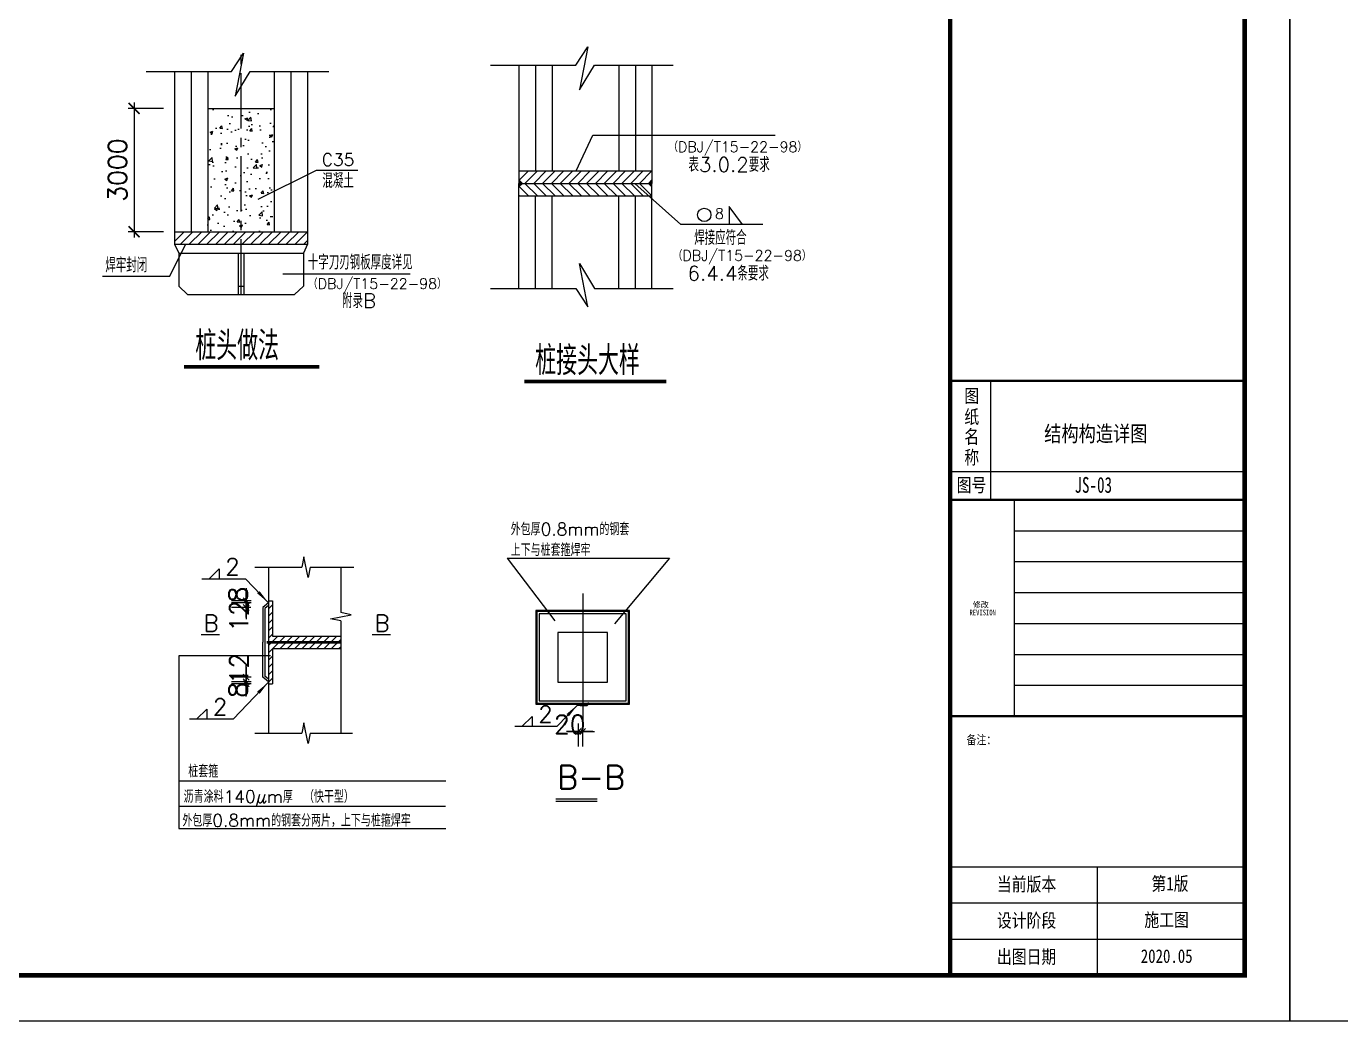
# Model space of a CAD drawing. Header units: millimetres. Extents: x -807114 to 558292, y -468455 to -61603.
# Drawn here: x -270134 to -252327, y -254641 to -241164 of the extents above; entities that cross this region are included whole.
import ezdxf
from ezdxf.enums import TextEntityAlignment as Align

# ---------------------------------------------------------------- set-up
doc = ezdxf.new("R2010")
doc.units = ezdxf.units.MM
doc.header["$LTSCALE"] = 1000
doc.linetypes.add('CENTER2', pattern=[1.125, 0.75, -0.125, 0.125, -0.125])
for name, color, linetype in [('D0', 11, 'Continuous'), ('DT', 30, 'Continuous'), ('LAYER1', 7, 'Continuous'), ('LAYER3', 7, 'Continuous'), ('LAYER4', 3, 'CENTER2'), ('LAYER5', 7, 'Continuous'), ('PUB_TEXT', 3, 'Continuous'), ('PUB_TITLE', 4, 'Continuous'), ('R2', 6, 'Continuous'), ('REIN', 1, 'Continuous'), ('S0', 3, 'Continuous'), ('建-文字', 7, 'Continuous')]:
    doc.layers.add(name, color=color, linetype=linetype)
doc.styles.add('LL', font='tssdeng.shx', dxfattribs={"width": 0.7, "height": 5, "bigfont": 'tssdchn.shx'})
doc.styles.add('style2', font='', dxfattribs={"width": 0.8, "height": 250})
doc.styles.add('uni-黑体', font='simhei.ttf')
doc.styles.add('ZDBOX', font='simsun.ttc', dxfattribs={"width": 0.7})
doc.styles.add('宋体', font='simsun.ttc', dxfattribs={"width": 0.8})
doc.styles.add('说明', font='txt.shx', dxfattribs={"bigfont": 'gbcbig.shx'})
doc.styles.get('style2').set_extended_font_data('SimSun')
doc.dimstyles.new('1', dxfattribs={"dimtxt": 250, "dimasz": 150, "dimexe": 80, "dimexo": 150, "dimgap": 100, "dimtad": 1, "dimdec": 0, "dimzin": 0, "dimdsep": 46, "dimtxsty": 'style2', "dimblk1": 'ARCHTICK', "dimblk2": 'ARCHTICK', "dimsah": 1, "dimcen": 0.09, "dimdle": 80, "dimclrd": 256, "dimclre": 256, "dimclrt": 256, "dimadec": 0, "dimazin": 0, "dimtfac": 1, "dimtdec": 0, "dimtmove": 0, "dimatfit": 3, "dimldrblk": 'ARCHTICK', "dimfxl": 1, "dimtolj": 1, "dimtzin": 0, "dimarcsym": 0})
doc.dimstyles.new('LL', dxfattribs={"dimscale": 0, "dimtxt": 150, "dimasz": 35, "dimexe": 100, "dimexo": 0, "dimgap": 35, "dimtad": 1, "dimdec": 0, "dimzin": 0, "dimdsep": 46, "dimtxsty": 'LL', "dimblk1": 'ARCHTICK', "dimblk2": 'ARCHTICK', "dimsah": 1, "dimcen": 100, "dimdle": 100, "dimclrd": 30, "dimclre": 140, "dimclrt": 140, "dimadec": 0, "dimazin": 0, "dimtfac": 1, "dimtdec": 0, "dimtix": 1, "dimtmove": 2, "dimatfit": 3, "dimldrblk": 'ARCHTICK', "dimfxl": 1, "dimtolj": 1, "dimtzin": 0, "dimarcsym": 0})
pattern_1 = [(50, (-289456.2, -248544.4), (403.961, -35.342), [42.24, -464.64]), (355, (-289456.2, -248544.4), (-78.145, 423.6346), [33.792, -371.712]), (100.4514, (-289422.55, -248547.33), (325.8165, 388.2924), [35.8985, -394.883]), (46.1842, (-289456.2, -248431.74), (601.07, -93.22), [63.36, -696.96]), (96.6356, (-289406.1, -248439.5), (526.402, 548.623), [53.848, -592.325]), (351.1842, (-289456.2, -248431.74), (526.402, 548.624), [50.688, -557.568]), (21, (-289399.9, -248459.9), (336.178, -226.755), [42.24, -464.64]), (326, (-289399.9, -248459.9), (137.035, 408.4045), [33.792, -371.712]), (71.4514, (-289371.88, -248478.8), (473.2134, 181.649), [35.8985, -394.883]), (37.5, (-289456.21, -248544.38), (6.8484, 187.4858), [0, -367.2064, 0, -377.344, 0, -373.12]), (7.5, (-289456.21, -248544.38), (148.1608, 222.1327), [0, -215.1424, 0, -358.7584, 0, -142.208]), (327.5, (-289581.8, -248544.38), (300.6488, -12.7029), [0, -140.8, 0, -439.296, 0, -582.912]), (317.5, (-289638.13, -248544.38), (328.4505, 56.379), [0, -183.04, 0, -291.7376, 0, -413.952])]

# ---------------------------------------------------------------- blocks, each defined once
blk = doc.blocks.new('hsblk')
blk.add_line((2.5, 0), (-1, 0))
at = {"color": 2, "linetype": 'ByBlock'}
blk.add_line((0.5, 0.5), (-0.5, -0.5), dxfattribs=at)
blk = doc.blocks.new('*D9437')
at = {"layer": 'Defpoints', "color": 0}
for p in [(-262657, -250313), (-262597, -250310), (-262657, -250723)]:
    blk.add_point(p, dxfattribs=at)
at = {"layer": 'S0', "color": 0, "lineweight": -2}
for p, q in [((-262737, -250723), (-262817, -250723)), ((-262657, -250613), (-262657, -250923)), ((-262597, -250723), (-262657, -250723)), ((-262597, -250610), (-262597, -250923)), ((-262517, -250723), (-262437, -250723))]:
    blk.add_line(p, q, dxfattribs=at)
at = {"layer": 'S0', "color": 0, "linetype": 'ByBlock', "lineweight": -2, "xscale": 80, "yscale": 80, "zscale": 80, "rotation": 180}
blk.add_blockref('hsblk', (-262597, -250723), dxfattribs=at)
at = {"layer": 'S0', "color": 0, "linetype": 'ByBlock', "lineweight": -2, "xscale": 80, "yscale": 80, "zscale": 80}
blk.add_blockref('hsblk', (-262657, -250723), dxfattribs=at)
at = {"layer": 'S0', "color": 0, "insert": (-262771, -250625), "char_height": 250, "attachment_point": 5, "style": '说明'}
blk.add_mtext('\\A1;20', dxfattribs=at)
blk = doc.blocks.new('_ArchTick')
at = {"color": 0, "linetype": 'ByBlock', "const_width": 0.15}
blk.add_lwpolyline([(-0.5, -0.5), (0.5, 0.5)], dxfattribs=at)
blk = doc.blocks.new('*D9438')
at = {"layer": 'Defpoints', "color": 0}
for p in [(-267155, -248977), (-266791, -249040), (-266786, -248977)]:
    blk.add_point(p, dxfattribs=at)
at = {"layer": 'S0', "color": 0, "lineweight": -2}
for p, q in [((-267155, -248897), (-267155, -248817)), ((-267086, -248977), (-267355, -248977)), ((-267091, -249040), (-267355, -249040)), ((-267155, -249040), (-267155, -248977)), ((-267155, -249120), (-267155, -249200))]:
    blk.add_line(p, q, dxfattribs=at)
at = {"layer": 'S0', "color": 0, "linetype": 'ByBlock', "lineweight": -2, "xscale": 80, "yscale": 80, "zscale": 80}
for p, rotation in [((-267155, -249040), 90), ((-267155, -248977), 270)]:
    blk.add_blockref('hsblk', p, dxfattribs=dict(at, rotation=rotation))
at = {"layer": 'S0', "color": 0, "insert": (-267252, -249157), "char_height": 250, "attachment_point": 5, "rotation": 90, "style": '说明'}
blk.add_mtext('\\A1;12', dxfattribs=at)
blk = doc.blocks.new('*D9439')
at = {"layer": 'Defpoints', "color": 0}
for p in [(-267155, -248949), (-266786, -248949), (-266786, -248977)]:
    blk.add_point(p, dxfattribs=at)
at = {"layer": 'S0', "color": 0, "lineweight": -2}
for p, q in [((-267155, -248869), (-267155, -248789)), ((-267086, -248949), (-267355, -248949)), ((-267086, -248977), (-267355, -248977)), ((-267155, -248977), (-267155, -248949)), ((-267155, -249057), (-267155, -249137))]:
    blk.add_line(p, q, dxfattribs=at)
at = {"layer": 'S0', "color": 0, "linetype": 'ByBlock', "lineweight": -2, "xscale": 80, "yscale": 80, "zscale": 80}
for p, rotation in [((-267155, -248977), 90), ((-267155, -248949), 270)]:
    blk.add_blockref('hsblk', p, dxfattribs=dict(at, rotation=rotation))
at = {"layer": 'S0', "color": 0, "insert": (-267265, -248865), "char_height": 250, "attachment_point": 5, "rotation": 90, "style": '说明'}
blk.add_mtext('\\A1;8', dxfattribs=at)
blk = doc.blocks.new('brk')
for p, q in [((-1, 0), (-0.5, 2.5)), ((-0.5, 2.5), (0.5, -2.5)), ((0.5, -2.5), (1, 0))]:
    blk.add_line(p, q)
blk = doc.blocks.new('*D9440')
at = {"layer": 'Defpoints', "color": 0}
for p in [(-266787, -249984), (-267155, -250047), (-266786, -250047)]:
    blk.add_point(p, dxfattribs=at)
at = {"layer": 'S0', "color": 0, "lineweight": -2}
for p, q in [((-267155, -249904), (-267155, -249824)), ((-267087, -249984), (-267355, -249984)), ((-267155, -249984), (-267155, -250047)), ((-267086, -250047), (-267355, -250047)), ((-267155, -250127), (-267155, -250207))]:
    blk.add_line(p, q, dxfattribs=at)
at = {"layer": 'S0', "color": 0, "linetype": 'ByBlock', "lineweight": -2, "xscale": 80, "yscale": 80, "zscale": 80}
for p, rotation in [((-267155, -250047), 90), ((-267155, -249984), 270)]:
    blk.add_blockref('hsblk', p, dxfattribs=dict(at, rotation=rotation))
at = {"layer": 'S0', "color": 0, "insert": (-267252, -249868), "char_height": 250, "attachment_point": 5, "rotation": 90, "style": '说明'}
blk.add_mtext('\\A1;12', dxfattribs=at)
blk = doc.blocks.new('*D9441')
at = {"layer": 'Defpoints', "color": 0}
for p in [(-267155, -250075), (-266786, -250047), (-266786, -250075)]:
    blk.add_point(p, dxfattribs=at)
at = {"layer": 'S0', "color": 0, "lineweight": -2}
for p, q in [((-267155, -249967), (-267155, -249887)), ((-267086, -250047), (-267355, -250047)), ((-267086, -250075), (-267355, -250075)), ((-267155, -250047), (-267155, -250075)), ((-267155, -250155), (-267155, -250235))]:
    blk.add_line(p, q, dxfattribs=at)
at = {"layer": 'S0', "color": 0, "linetype": 'ByBlock', "lineweight": -2, "xscale": 80, "yscale": 80, "zscale": 80}
for p, rotation in [((-267155, -250075), 90), ((-267155, -250047), 270)]:
    blk.add_blockref('hsblk', p, dxfattribs=dict(at, rotation=rotation))
at = {"layer": 'S0', "color": 0, "insert": (-267265, -250159), "char_height": 250, "attachment_point": 5, "rotation": 90, "style": '说明'}
blk.add_mtext('\\A1;8', dxfattribs=at)
blk = doc.blocks.new('*D9446')
at = {"layer": 'Defpoints', "color": 0}
for p in [(-268126, -242277), (-268673, -243948), (-268126, -243948)]:
    blk.add_point(p, dxfattribs=at)
at = {"layer": 'LAYER1', "lineweight": -2}
for p, q in [((-268276, -242277), (-268753, -242277)), ((-268673, -242197), (-268673, -244028)), ((-268276, -243948), (-268753, -243948))]:
    blk.add_line(p, q, dxfattribs=at)
at = {"layer": 'LAYER1', "linetype": 'ByBlock', "lineweight": -2, "xscale": 150, "yscale": 150, "zscale": 150}
for p, rotation in [((-268673, -242277), 90), ((-268673, -243948), 270)]:
    blk.add_blockref('_ArchTick', p, dxfattribs=dict(at, rotation=rotation))
at = {"layer": 'LAYER1', "insert": (-268898, -243113), "char_height": 250, "attachment_point": 5, "rotation": 90, "style": '说明'}
blk.add_mtext('\\A1;3000', dxfattribs=at)

msp = doc.modelspace()

# ---------------------------------------------------------------- hatches: boundary and pattern name
h = msp.add_hatch()
h.set_pattern_fill('AR-CONC', color=256, scale=56.32, style=0)
h.set_pattern_definition(pattern_1)
h.paths.add_polyline_path([(-267225.3, -242277.2), (-267675.9, -242277.2), (-267675.9, -243948.4), (-267225.3, -243948.4)])
h = msp.add_hatch()
h.set_pattern_fill('AR-CONC', color=256, scale=56.32, style=0)
h.set_pattern_definition(pattern_1)
h.paths.add_polyline_path([(-266774.8, -242277.2), (-267225.3, -242277.2), (-267225.3, -243948.4), (-266774.8, -243948.4)])
h = msp.add_hatch()
h.set_pattern_fill('ANSI31', color=256, scale=675.84, style=0)
h.set_pattern_definition([(45, (-284173.706, -247719.06), (-59.73638, 59.73638), [])])
h.paths.add_polyline_path([(-261658, -243292.8), (-261658, -243123.1), (-262559.1, -243123.1), (-262559.1, -243292.8)])
h.paths.add_polyline_path([(-262559.1, -243292.8), (-262559.1, -243123.1), (-263460.2, -243123.1), (-263460.2, -243292.8)])
h = msp.add_hatch()
h.set_pattern_fill('ANSI31', color=256, scale=675.84, style=0)
h.set_pattern_definition([(315, (-284173.706, -238866.63), (-59.73638, -59.73638), [])])
h.paths.add_polyline_path([(-261658, -243292.8), (-261658, -243462.6), (-262559.1, -243462.6), (-262559.1, -243292.8)])
h.paths.add_polyline_path([(-262559.1, -243292.8), (-262559.1, -243462.6), (-263460.2, -243462.6), (-263460.2, -243292.8)])
h = msp.add_hatch()
h.set_pattern_fill('ANSI31', color=256, scale=675.84, style=0)
h.set_pattern_definition([(45, (-288839.92, -248544.38), (-59.73638, 59.73638), [])])
h.paths.add_polyline_path([(-266324.2, -244118.2), (-266324.2, -243948.4), (-267225.3, -243948.4), (-267225.3, -244118.2)])
h.paths.add_polyline_path([(-267225.3, -244118.2), (-267225.3, -243948.4), (-268126.4, -243948.4), (-268126.4, -244118.2)])
at = {"layer": 'REIN'}
h = msp.add_hatch(color=256, dxfattribs=at)
h.paths.add_polyline_path([(-263460.2, -243243.7), (-263411.1, -243292.8), (-263460.2, -243292.8)])
h.paths.add_polyline_path([(-263460.2, -243292.8), (-263411.1, -243292.8), (-263460.2, -243342)])
h = msp.add_hatch(color=256, dxfattribs=at)
h.paths.add_polyline_path([(-261707.1, -243292.8), (-261658, -243292.8), (-261658, -243243.7)])
h.paths.add_polyline_path([(-261658, -243342), (-261658, -243292.8), (-261707.1, -243292.8)])
at = {"layer": 'S0'}
h = msp.add_hatch(dxfattribs=at)
h.set_pattern_fill('ANSI31', color=256, scale=563.2, style=0)
h.set_pattern_definition([(45, (-261078.54, -260507.52), (-49.7803, 49.7803), [])])
h.paths.add_polyline_path([(-266798.1, -249427.8), (-266798.1, -248949.1), (-266854.4, -248949.1), (-266854.4, -249512.3), (-265874, -249512.3), (-265874, -249427.8)])
h.paths.add_polyline_path([(-266854.4, -249512.3), (-266854.4, -250075.5), (-266798.1, -250075.5), (-266798.1, -249596.8), (-265874, -249596.8), (-265874, -249512.3)])

# ---------------------------------------------------------------- linework, layer by layer
for p, q in [((-262688.4, -241690.7), (-262527.5, -241442.3)), ((-262527.5, -241442.3), (-262639.4, -242026.1)), ((-267354.6, -241775.2), (-267193.7, -241526.8)), ((-267193.7, -241526.8), (-267305.6, -242110.6)), ((-268511.3, -241775.2), (-267354.6, -241775.2)), ((-268126.4, -241775.2), (-268126.4, -243948.4)), ((-267675.9, -241775.2), (-267675.9, -243948.4)), ((-267305.6, -242110.6), (-267100.5, -241775.2)), ((-267100.5, -241775.2), (-266037.7, -241775.2)), ((-266774.8, -241775.2), (-266774.8, -243948.4)), ((-266324.2, -241775.2), (-266324.2, -243948.4)), ((-263845.1, -241690.7), (-262688.4, -241690.7)), ((-263460.2, -241690.7), (-263460.2, -243123.1)), ((-263009.7, -241690.7), (-263009.7, -243123.1)), ((-262639.4, -242026.1), (-262434.3, -241690.7)), ((-262434.3, -241690.7), (-261371.5, -241690.7)), ((-262108.5, -241690.7), (-262108.5, -243123.1)), ((-261658, -241690.7), (-261658, -243123.1)), ((-267675.9, -242277.2), (-266774.8, -242277.2)), ((-263460.2, -243123.1), (-261658, -243123.1)), ((-263460.2, -243123.1), (-263460.2, -243292.8)), ((-261658, -243123.1), (-261658, -243292.8)), ((-263460.2, -243292.8), (-261658, -243292.8)), ((-263460.2, -243462.6), (-263460.2, -243292.8)), ((-261658, -243462.6), (-261658, -243292.8)), ((-263460.2, -243462.6), (-261658, -243462.6)), ((-263460.2, -244715.5), (-263460.2, -243462.6)), ((-263009.7, -244715.5), (-263009.7, -243462.6)), ((-262108.5, -244715.5), (-262108.5, -243462.6)), ((-261658, -244715.5), (-261658, -243462.6)), ((-268126.4, -243948.4), (-266324.2, -243948.4)), ((-268126.4, -243948.4), (-268126.4, -244118.2)), ((-266324.2, -243948.4), (-266324.2, -244118.2)), ((-268126.4, -244118.2), (-266324.2, -244118.2)), ((-268126.4, -244118.2), (-268069.8, -244240.6)), ((-266324.2, -244118.2), (-266380.8, -244240.6)), ((-268069.8, -244240.6), (-266380.8, -244240.6)), ((-268069.8, -244240.6), (-268069.8, -244688)), ((-267264.7, -244240.6), (-267264.7, -244800.1)), ((-267185.9, -244240.6), (-267185.9, -244800.1)), ((-266380.8, -244240.6), (-266380.8, -244688)), ((-262639.4, -244380.1), (-262434.3, -244715.5)), ((-262527.5, -244963.9), (-262639.4, -244380.1)), ((-268069.8, -244688), (-267949.4, -244800.1)), ((-267949.4, -244800.1), (-266501.3, -244800.1)), ((-267264.7, -244688), (-267185.9, -244688)), ((-266380.8, -244688), (-266501.3, -244800.1)), ((-263845.1, -244715.5), (-262688.4, -244715.5)), ((-262688.4, -244715.5), (-262527.5, -244963.9)), ((-262434.3, -244715.5), (-261371.5, -244715.5)), ((-257066.2, -247581.2), (-257066.2, -245969.7)), ((-257618.7, -247197.5), (-253628.3, -247197.5))]:
    msp.add_line(p, q)
at = {"linetype": 'Continuous'}
for p, q in [((-261268.3, -243851.2), (-261891.5, -243292.8)), ((-260157.1, -243851.2), (-261268.3, -243851.2)), ((-266660.2, -244520.7), (-264932.5, -244520.7))]:
    msp.add_line(p, q, dxfattribs=at)
for points, const_width in [([(-267996.4, -245777.7), (-266162.9, -245777.7)], 50.7), ([(-263386.3, -245978), (-261465.4, -245978)], 50.7), ([(-257618.7, -245969.7), (-253628.3, -245969.7)], 30.7), ([(-257618.7, -247581.2), (-253628.3, -247581.2)], 30.7), ([(-257618.7, -250514.4), (-253628.3, -250514.4)], 30.7)]:
    msp.add_lwpolyline(points, dxfattribs=dict(const_width=const_width))
msp.add_circle((-260949, -243720.5), 90.7, dxfattribs=at)
at = {"layer": 'D0'}
for p, q in [((-262596.5, -249079.4), (-262596.5, -249096.3)), ((-262596.5, -250335.3), (-262596.5, -250352.2)), ((-262960.6, -251666.8), (-262399.6, -251666.8))]:
    msp.add_line(p, q, dxfattribs=at)
at = {"layer": 'DT'}
for p, q in [((-267764.9, -249406.2), (-267517.8, -249406.2)), ((-265448.1, -249406.2), (-265200.9, -249406.2))]:
    msp.add_line(p, q, dxfattribs=at)
at = {"layer": 'LAYER1'}
for p, q in [((-262682.9, -243123.1), (-262459.9, -242638.9)), ((-262459.9, -242638.9), (-259990.3, -242638.9)), ((-266994, -243506.3), (-266204.5, -243115.2)), ((-266204.5, -243115.2), (-265643.3, -243115.2)), ((-260612.7, -243605), (-260612.7, -243851.2)), ((-260433.5, -243851.2), (-260612.7, -243605)), ((-268192.3, -244556.3), (-269100.4, -244556.3))]:
    msp.add_line(p, q, dxfattribs=at)
at = {"layer": 'LAYER3'}
msp.add_line((-268126.4, -244118.2), (-266324.2, -244118.2), dxfattribs=at)
at = {"layer": 'LAYER4'}
msp.add_line((-267225.3, -244800.1), (-267225.3, -241447.3), dxfattribs=at)
at = {"layer": 'LAYER5'}
msp.add_line((-268192.3, -244556.3), (-267971.6, -244118.2), dxfattribs=at)
at = {"layer": 'PUB_TITLE'}
for p, q in [((-257618.7, -252553.8), (-253628.3, -252553.8)), ((-255623.5, -254027.2), (-255623.5, -252553.8)), ((-257618.7, -253045), (-253628.3, -253045)), ((-257618.7, -253536.1), (-253628.3, -253536.1))]:
    msp.add_line(p, q, dxfattribs=at)
for points in [[(-253014.4, -254641.1), (-214893, -254641.1), (-214893, -227686.6), (-253014.4, -227686.6)], [(-289480.5, -254641.1), (-253014.4, -254641.1), (-253014.4, -228857), (-289480.5, -228857)], [(-288135.1, -254027.2), (-253628.3, -254027.2), (-253628.3, -229470.9), (-288135.1, -229470.9)]]:
    msp.add_lwpolyline(points, close=True, dxfattribs=at)
at = {"layer": 'PUB_TITLE', "const_width": 61.4}
msp.add_lwpolyline([(-288135.1, -254027.2), (-253628.3, -254027.2), (-253628.3, -229470.9), (-288135.1, -229470.9)], close=True, dxfattribs=at)
msp.add_lwpolyline([(-257618.7, -254027.2), (-257618.7, -229470.9)], dxfattribs=at)
at = {"layer": 'PUB_TITLE'}
msp.add_lwpolyline([(-257618.7, -250514.4), (-253628.3, -250514.4)], dxfattribs=at)
for points in [[(-256750.4, -247581.2), (-256750.4, -247581.2), (-256750.4, -250496), (-256750.4, -250496)], [(-256750.4, -248000.2), (-256750.4, -248000.2), (-254425, -248000.2), (-253628.3, -248000.2)], [(-256750.4, -248419.3), (-256750.4, -248419.3), (-254425, -248419.3), (-253628.3, -248419.3)], [(-256750.4, -248838.3), (-256750.4, -248838.3), (-254425, -248838.3), (-253628.3, -248838.3)], [(-256750.4, -249257.3), (-256750.4, -249257.3), (-254425, -249257.3), (-253628.3, -249257.3)], [(-256750.4, -249676.4), (-256750.4, -249676.4), (-254425, -249676.4), (-253628.3, -249676.4)], [(-256750.4, -250095.4), (-256750.4, -250095.4), (-254425, -250095.4), (-253628.3, -250095.4)]]:
    msp.add_open_spline(points, degree=3, dxfattribs=at)
at = {"layer": 'R2'}
msp.add_line((-262960.6, -251633), (-262399.6, -251633), dxfattribs=at)
at = {"layer": 'REIN'}
for p, q in [((-267901.2, -241775.2), (-267901.2, -243948.4)), ((-266549.5, -241775.2), (-266549.5, -243948.4)), ((-263234.9, -241690.7), (-263234.9, -243123.1)), ((-261883.3, -241690.7), (-261883.3, -243123.1)), ((-263411.1, -243292.8), (-263460.2, -243243.7)), ((-261707.1, -243292.8), (-261658, -243243.7)), ((-263460.2, -243292.8), (-261658, -243292.8)), ((-263411.1, -243292.8), (-263460.2, -243342)), ((-261707.1, -243292.8), (-261658, -243342)), ((-263234.9, -244715.5), (-263234.9, -243462.6)), ((-261883.3, -244715.5), (-261883.3, -243462.6))]:
    msp.add_line(p, q, dxfattribs=at)
at = {"layer": 'REIN', "color": 10}
for p, q in [((-266854.4, -248977.2), (-266930.8, -249040.2)), ((-266930.8, -249040.2), (-266930.8, -249512.3)), ((-266854.4, -249013.7), (-266902.6, -249053.5)), ((-266902.6, -249053.5), (-266902.6, -249971.1)), ((-266930.8, -249984.3), (-266930.8, -249512.3)), ((-266854.4, -249512.3), (-265874, -249512.3)), ((-266854.4, -250047.3), (-266930.8, -249984.3)), ((-266854.4, -250010.8), (-266902.6, -249971.1)), ((-262664.1, -250349.3), (-262664.1, -250366.3)), ((-262517.7, -250330.3), (-262540.2, -250350.4)), ((-262513.1, -250346.7), (-262535.7, -250366.9))]:
    msp.add_line(p, q, dxfattribs=at)
at = {"layer": 'REIN'}
for points in [[(-261960.5, -249079.8), (-263232.5, -249079.8), (-263232.5, -250351.8), (-261960.5, -250351.8)], [(-261977, -249096.3), (-263216, -249096.3), (-263216, -250335.3), (-261977, -250335.3)]]:
    msp.add_lwpolyline(points, close=True, dxfattribs=at)
at = {"layer": 'REIN', "const_width": 33.8}
msp.add_lwpolyline([(-266877, -249511.9), (-265874, -249512.3)], dxfattribs=at)
at = {"layer": 'REIN'}
for radius, start, end in [(675.8, 264.26083, 274.78019), (692.7, 264.40126, 275.03428)]:
    msp.add_arc((-262596.5, -249676.9), radius, start, end, dxfattribs=at)
at = {"layer": 'S0'}
for p, q in [((-263620.8, -248370.9), (-261419.5, -248370.9)), ((-263620.8, -248370.9), (-262974.6, -249223.5)), ((-261419.5, -248370.9), (-262166.7, -249260.4)), ((-267661.8, -248655.9), (-267521.8, -248518.9)), ((-267521.8, -248518.9), (-267521.8, -248655.9)), ((-267038.4, -248493.2), (-266401.5, -248493.2)), ((-266854.4, -248493.2), (-266854.4, -250744.9)), ((-266288.8, -248493.2), (-265697.2, -248493.2)), ((-265874, -248493.2), (-265874, -249110.2)), ((-267158.4, -248655.9), (-267754.6, -248655.9)), ((-266854.4, -248977.2), (-267158.4, -248655.9)), ((-262596.5, -248849.8), (-262596.5, -250580.6)), ((-266854.4, -248949.1), (-266798.1, -248949.1)), ((-266798.1, -248949.1), (-266798.1, -249427.8)), ((-265874, -249222.8), (-265874, -250744.9)), ((-266798.1, -249427.8), (-265874, -249427.8)), ((-266798.1, -249596.8), (-266798.1, -250075.5)), ((-266798.1, -249596.8), (-265874, -249596.8)), ((-268069.1, -249694.7), (-268069.1, -252036.5)), ((-266828, -249694.7), (-268069.1, -249694.7)), ((-266854.4, -250052.8), (-267329.9, -250555.5)), ((-266854.4, -250075.5), (-266798.1, -250075.5)), ((-262664.1, -250357.8), (-262944.8, -250654.5)), ((-267829, -250555.5), (-267689, -250418.6)), ((-267689, -250418.6), (-267689, -250555.5)), ((-263421.3, -250654.5), (-263281.3, -250517.6)), ((-263281.3, -250517.6), (-263281.3, -250654.5)), ((-267329.9, -250555.5), (-267921.8, -250555.5)), ((-262944.8, -250654.5), (-263514.1, -250654.5)), ((-267038.4, -250744.9), (-266401.5, -250744.9)), ((-266288.8, -250744.9), (-265715.4, -250744.9)), ((-268069.1, -251388.3), (-264451.1, -251388.3)), ((-268069.1, -251735.6), (-264456.8, -251735.6)), ((-268069.1, -252036.5), (-264451.1, -252036.5))]:
    msp.add_line(p, q, dxfattribs=at)
for points in [[(-266854.4, -248977.2, 0, 45.1, 0), (-266989.9, -248834, 45.1, 45.1, 0)], [(-266854.4, -250052.8, 0, 45.1, 0), (-266989.9, -250196, 45.1, 45.1, 0)], [(-262664.1, -250357.8, 0, 45.1, 0), (-262799.6, -250501, 45.1, 45.1, 0)]]:
    msp.add_lwpolyline(points, format="xyseb", dxfattribs=at)
for points in [[(-262005.6, -249124.9), (-263187.4, -249124.9), (-263187.4, -250306.7), (-262005.6, -250306.7)], [(-262258.6, -249377.9), (-262934.4, -249377.9), (-262934.4, -250053.7), (-262258.6, -250053.7)]]:
    msp.add_lwpolyline(points, close=True, dxfattribs=at)

# ---------------------------------------------------------------- block references
at = {"layer": 'S0', "xscale": 56.32000000000001, "yscale": 56.32000000000001, "zscale": 56.32000000000001}
for p, rotation in [((-266345.1, -248493.2), 180), ((-265874, -249166.5), 90), ((-266345.1, -250744.9), 180)]:
    msp.add_blockref('brk', p, dxfattribs=dict(at, rotation=rotation))

# ---------------------------------------------------------------- texts
at = {"style": '说明'}
for s, height, p in [('（DBJ/T15-22-98）', 140.8, (-261438.6, -242867.8)), ('表3.0.2要求', 197.12, (-261164.3, -243137.1)), ('焊接应符合', 197.12, (-261085.5, -244127.2)), ('（DBJ/T15-22-98）', 140.8, (-261378.3, -244340.7)), ('6.4.4条要求', 197.12, (-261176.4, -244610)), ('（DBJ/T15-22-98）', 140.8, (-266320.8, -244722.8)), ('附录B', 197.12, (-265857.2, -244981.2)), ('桩头做法', 394.24, (-267845.2, -245690.7)), ('桩接头大样', 394.24, (-263240.4, -245891.9))]:
    msp.add_text(s, height=height, dxfattribs=at).set_placement(p)
at = {"linetype": 'Continuous', "style": '说明'}
msp.add_text('8', height=140.8, dxfattribs=at).set_placement((-260744.6, -243773.6), align=Align.CENTER)
at = {"style": 'ZDBOX', "width": 0.8}
for s, height, p in [('图', 184.2, (-257325.8, -246175.1)), ('纸', 184.2, (-257325.8, -246452.9)), ('名', 184.2, (-257325.8, -246721.3)), ('称', 184.2, (-257325.8, -247003.6)), ('图号', 184.17, (-257329.6, -247383.5)), ('备注：', 122.78, (-257194.6, -250830.7))]:
    msp.add_text(s, height=height, dxfattribs=at).set_placement(p, align=Align.MIDDLE)
for s, p in [('当前版本', (-256984.9, -252883.6)), ('第1版', (-254891.4, -252875.2)), ('设计阶段', (-256984.9, -253374.8)), ('施工图', (-254987.6, -253366.3)), ('出图日期', (-256984.9, -253865.9)), ('2020.05', (-255035.6, -253857.5))]:
    msp.add_text(s, height=184.17, dxfattribs=at).set_placement(p)
at = {"layer": 'DT', "style": '说明'}
for p in [(-267732.7, -249366.2), (-265415.8, -249366.2)]:
    msp.add_text('B', height=225.3, dxfattribs=at).set_placement(p)
at = {"layer": 'LAYER1', "style": '说明'}
for s, height, p in [('C35', 168.96, (-266130.9, -243055.8)), ('混凝土', 197.12, (-266123.7, -243355)), ('十字刀刃钢板厚度详见', 197.12, (-266319.9, -244460.5))]:
    msp.add_text(s, height=height, dxfattribs=at).set_placement(p)
at = {"layer": 'LAYER1', "insert": (-269063.5, -244301.4), "char_height": 197.12, "width": 2050.704, "attachment_point": 1, "style": '说明'}
msp.add_mtext('焊牢封闭', dxfattribs=at)
at = {"layer": 'PUB_TEXT', "color": 8, "style": '宋体', "width": 0.7}
msp.add_text('REVISION', height=78.05, dxfattribs=at).set_placement((-257356, -249170.8), align=Align.BOTTOM_LEFT)
at = {"layer": 'PUB_TEXT', "color": 8, "style": '宋体'}
msp.add_text('修改', height=78.05, dxfattribs=at).set_placement((-257313.4, -249042.7))
at = {"layer": 'PUB_TEXT', "color": 0, "style": '说明'}
msp.add_text('B-B', height=315.39, dxfattribs=at).set_placement((-262940.8, -251499.5))
at = {"layer": 'S0', "style": '说明'}
for s, height, p in [('外包厚0.8mm的钢套', 168.96, (-263572.3, -248063.2)), ('上下与桩套箍焊牢', 168.96, (-263572.3, -248344.5)), ('2', 225.3, (-267437.5, -248600.8)), ('2', 225.3, (-267604.7, -250500.4)), ('2', 225.3, (-263197, -250599.5)), ('桩套箍', 168.96, (-267940, -251343.7)), ('沥青涂料140μm厚 （快干型）', 168.96, (-268002.5, -251688.1)), ('外包厚0.8mm的钢套分两片，上下与桩箍焊牢', 168.96, (-268019.4, -252010.7))]:
    msp.add_text(s, height=height, dxfattribs=at).set_placement(p)
at = {"layer": '建-文字', "style": 'uni-黑体'}
for s, width, p in [('结构构造详图', 0.8, (-256344.4, -246791.9)), ('JS-03', 0.7, (-255933.8, -247486.4))]:
    msp.add_text(s, height=213.77, dxfattribs=dict(at, width=width)).set_placement(p)

# ---------------------------------------------------------------- dimensions: what is measured, and where the dimension line sits
at = {"layer": 'LAYER1'}
dim = msp.add_linear_dim(base=(-268673.2, -243948.4), p1=(-268126.4, -242277.2), p2=(-268126.4, -243948.4), angle=90, text='3000', dimstyle='1', override={"dimexo": 150, "dimtxsty": '说明'}, dxfattribs=at)
dim.commit()
dim.dimension.update_dxf_attribs({"geometry": '*D9446', "text_midpoint": (-268898.2, -243112.8)})
at = {"layer": 'S0'}
for base, p1, p2, angle, text, picture, middle in [((-267154.7, -248949.1), (-266785.6, -248977.2), (-266785.6, -248949.1), 90, '8', '*D9439', (-267265, -248865.3)), ((-267154.7, -248977.2), (-266790.8, -249040.2), (-266785.6, -248977.2), 90, '12', '*D9438', (-267252.3, -249156.9)), ((-267154.7, -250047.3), (-266786.9, -249984.3), (-266785.6, -250047.3), 270, '12', '*D9440', (-267252.3, -249867.6)), ((-267154.7, -250075.5), (-266785.6, -250047.3), (-266785.6, -250075.5), 270, '8', '*D9441', (-267265, -250159.3))]:
    dim = msp.add_linear_dim(base=base, p1=p1, p2=p2, angle=angle, text=text, dimstyle='LL', override={"dimscale": 1, "dimtxt": 250, "dimasz": 80, "dimexe": 200, "dimexo": 300, "dimgap": 80, "dimlfac": 0.5, "dimtxsty": '说明', "dimblk": 'HSBLK', "dimblk1": 'HSBLK', "dimblk2": 'HSBLK', "dimcen": 300, "dimdle": 0, "dimclrd": 0, "dimclre": 0, "dimclrt": 0, "dimtix": 0}, dxfattribs=at)
    dim.commit()
    dim.dimension.update_dxf_attribs({"geometry": picture, "text_midpoint": middle, "dimtype": 160})
dim = msp.add_linear_dim(base=(-262657.3, -250722.8), p1=(-262596.5, -250309.8), p2=(-262657.3, -250312.5), text='20', dimstyle='LL', override={"dimscale": 1, "dimtxt": 250, "dimasz": 80, "dimexe": 200, "dimexo": 300, "dimgap": 80, "dimlfac": 0.5, "dimtxsty": '说明', "dimblk": 'HSBLK', "dimblk1": 'HSBLK', "dimblk2": 'HSBLK', "dimcen": 300, "dimdle": 0, "dimclrd": 0, "dimclre": 0, "dimclrt": 0, "dimtix": 0}, dxfattribs=at)
dim.commit()
dim.dimension.update_dxf_attribs({"geometry": '*D9437', "text_midpoint": (-262771.2, -250625), "dimtype": 160})

doc.saveas('drawing.dxf')
